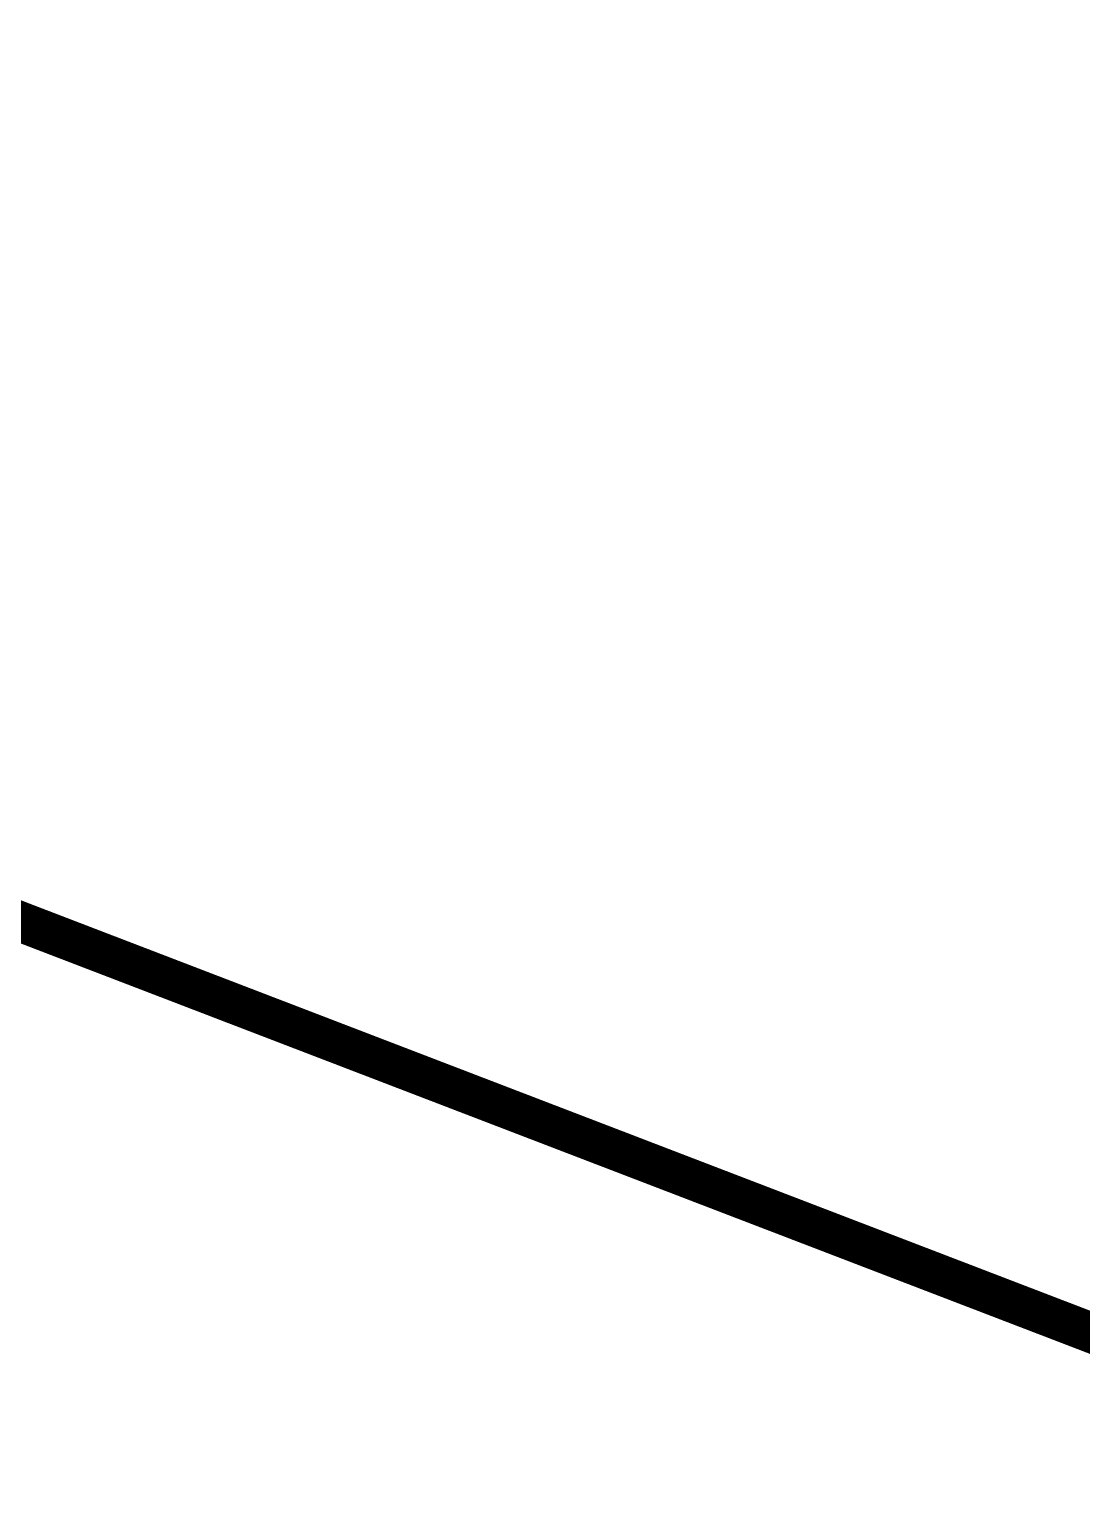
# Model space of a CAD drawing. Header units: metres. Extents: x 326467 to 340077, y 1811030 to 1824953.
# Drawn here: x 329699.99 to 329715.78, y 1813141.81 to 1813163.91 of the extents above; entities that cross this region are included whole.
import ezdxf

# ---------------------------------------------------------------- set-up
doc = ezdxf.new("R2010")
doc.units = ezdxf.units.M
doc.header["$MEASUREMENT"] = 0
doc.layers.add('SURVEY PLOT BOUNDARY', color=35, linetype='Continuous')

# ---------------------------------------------------------------- blocks, each defined once
blk = doc.blocks.new('16')
at = {"layer": 'SURVEY PLOT BOUNDARY', "lineweight": 18, "const_width": 0.606}
for points in [[(329795.722, 1813264.266), (329787.076, 1813191.553), (329783.002, 1813187.541), (329782.877, 1813171.369), (329782.815, 1813163.283), (329717.98, 1813143.566), (329685.734, 1813155.945), (329722.522, 1813208.224), (329738.66, 1813204.057), (329750.912, 1813220.135), (329746.995, 1813236.339), (329783.813, 1813292.661), (329788.761, 1813409.879), (329788.979, 1813438.181), (329797.251, 1813462.377), (329801.325, 1813466.388), (329809.347, 1813458.24), (329853.658, 1813437.681), (329828.998, 1813385.309), (329841, 1813369.043), (329828.717, 1813348.921), (329844.699, 1813324.538), (329848.711, 1813320.463)], [(329776.62, 1812884.342), (329764.368, 1812868.263), (329760.325, 1812868.294), (329748.26, 1812876.474), (329748.448, 1812900.732), (329720.369, 1812929.252), (329700.25, 1812941.538), (329700.469, 1812969.839), (329660.325, 1813006.539), (329619.995, 1813018.98), (329607.898, 1813023.117), (329620.463, 1813079.626), (329685.734, 1813155.945), (329717.98, 1813143.566), (329762.041, 1813090.663), (329773.545, 1813009.708), (329785.422, 1812977.27), (329797.113, 1812920.573), (329784.892, 1812908.538), (329772.765, 1812908.631), (329764.555, 1812892.522)]]:
    blk.add_lwpolyline(points, close=True, dxfattribs=at)

msp = doc.modelspace()

# ---------------------------------------------------------------- block references
msp.add_blockref('16', (0, 0))

doc.saveas('drawing.dxf')
